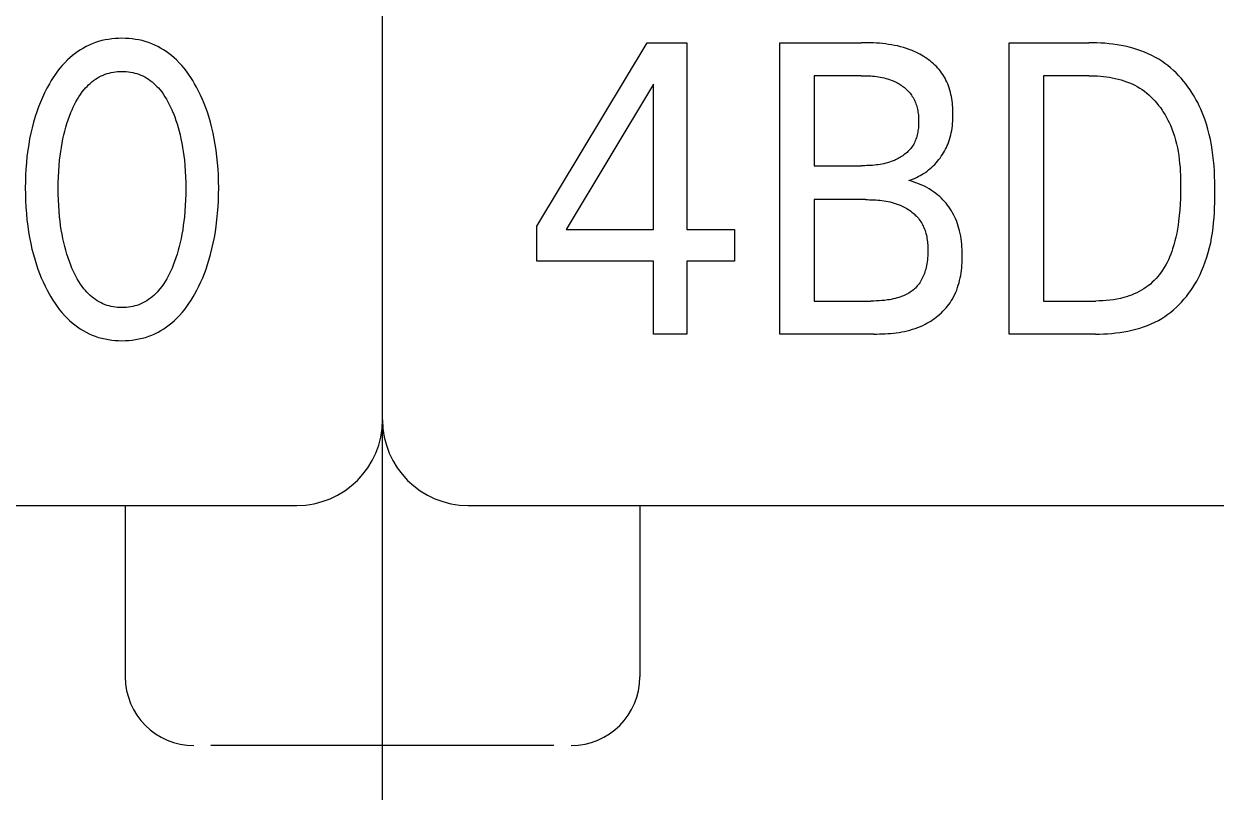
# Model space of a CAD drawing. Extents: x 10 to 656, y -396 to 292.
# Drawn here: x 273.244 to 274.652, y 101.433 to 102.34 of the extents above; entities that cross this region are included whole.
import ezdxf

# ---------------------------------------------------------------- set-up
doc = ezdxf.new("R2010")
doc.units = 0
doc.header["$LTSCALE"] = 5
doc.header["$MEASUREMENT"] = 0
doc.layers.get('0').update_dxf_attribs({"linetype": 'CONTINUOUS'})

msp = doc.modelspace()

# ---------------------------------------------------------------- linework, layer by layer
at = {"color": 7, "linetype": 'Continuous'}
for p, q in [((273.6678, 91.5889), (273.6678, 118.1086)), ((273.6678, 101.4882), (273.6678, 118.1086)), ((273.6678, 91.5889), (273.6678, 118.1086)), ((273.6678, 101.4882), (273.6678, 118.1086)), ((273.3147, 102.3119), (273.3113, 102.3098)), ((273.3181, 102.3137), (273.3147, 102.3119)), ((273.3216, 102.3154), (273.3181, 102.3137)), ((273.3252, 102.317), (273.3216, 102.3154)), ((273.3289, 102.3183), (273.3252, 102.317)), ((273.3327, 102.3195), (273.3289, 102.3183)), ((273.3365, 102.3206), (273.3327, 102.3195)), ((273.3404, 102.3214), (273.3365, 102.3206)), ((273.3443, 102.3221), (273.3404, 102.3214)), ((273.3483, 102.3227), (273.3443, 102.3221)), ((273.3523, 102.3231), (273.3483, 102.3227)), ((273.3562, 102.3233), (273.3523, 102.3231)), ((273.3602, 102.3234), (273.3562, 102.3233)), ((273.3642, 102.3233), (273.3602, 102.3234)), ((273.3682, 102.3231), (273.3642, 102.3233)), ((273.3722, 102.3227), (273.3682, 102.3231)), ((273.3762, 102.3221), (273.3722, 102.3227)), ((273.3801, 102.3214), (273.3762, 102.3221)), ((273.384, 102.3206), (273.3801, 102.3214)), ((273.3878, 102.3196), (273.384, 102.3206)), ((273.3916, 102.3183), (273.3878, 102.3196)), ((273.3954, 102.317), (273.3916, 102.3183)), ((273.399, 102.3154), (273.3954, 102.317)), ((273.4025, 102.3137), (273.399, 102.3154)), ((273.4059, 102.3119), (273.4025, 102.3137)), ((273.4093, 102.3099), (273.4059, 102.3119)), ((273.85, 102.1016), (273.9804, 102.3182)), ((273.9804, 102.3182), (274.0272, 102.3182)), ((274.0272, 102.3182), (274.0272, 102.0977)), ((274.1369, 101.9741), (274.1369, 102.3182)), ((274.1369, 102.3182), (274.2328, 102.3182)), ((274.2364, 102.3182), (274.2328, 102.3182)), ((274.24, 102.3182), (274.2364, 102.3182)), ((274.2436, 102.3181), (274.24, 102.3182)), ((274.2472, 102.3179), (274.2436, 102.3181)), ((274.2508, 102.3177), (274.2472, 102.3179)), ((274.2544, 102.3175), (274.2508, 102.3177)), ((274.258, 102.3171), (274.2544, 102.3175)), ((274.2616, 102.3167), (274.258, 102.3171)), ((274.2651, 102.3162), (274.2616, 102.3167)), ((274.2687, 102.3157), (274.2651, 102.3162)), ((274.2722, 102.315), (274.2687, 102.3157)), ((274.2758, 102.3143), (274.2722, 102.315)), ((274.2793, 102.3134), (274.2758, 102.3143)), ((274.2828, 102.3125), (274.2793, 102.3134)), ((274.2862, 102.3114), (274.2828, 102.3125)), ((274.2896, 102.3102), (274.2862, 102.3114)), ((274.293, 102.3089), (274.2896, 102.3102)), ((274.4077, 101.9741), (274.4077, 102.3182)), ((274.4077, 102.3182), (274.5015, 102.3182)), ((274.5062, 102.3182), (274.5015, 102.3182)), ((274.511, 102.318), (274.5062, 102.3182)), ((274.5158, 102.3178), (274.511, 102.318)), ((274.5206, 102.3175), (274.5158, 102.3178)), ((274.5254, 102.317), (274.5206, 102.3175)), ((274.5301, 102.3164), (274.5254, 102.317)), ((274.5349, 102.3157), (274.5301, 102.3164)), ((274.5397, 102.3149), (274.5349, 102.3157)), ((274.5444, 102.314), (274.5397, 102.3149)), ((274.5491, 102.3129), (274.5444, 102.314)), ((274.5537, 102.3117), (274.5491, 102.3129)), ((274.5583, 102.3103), (274.5537, 102.3117)), ((274.5628, 102.3087), (274.5583, 102.3103)), ((273.2959, 102.2978), (273.2928, 102.2946)), ((273.2988, 102.3004), (273.2959, 102.2978)), ((273.3018, 102.303), (273.2988, 102.3004)), ((273.3049, 102.3054), (273.3018, 102.303)), ((273.308, 102.3077), (273.3049, 102.3054)), ((273.3113, 102.3098), (273.308, 102.3077)), ((273.4125, 102.3077), (273.4093, 102.3099)), ((273.4157, 102.3054), (273.4125, 102.3077)), ((273.4188, 102.303), (273.4157, 102.3054)), ((273.4218, 102.3004), (273.4188, 102.303)), ((273.4247, 102.2978), (273.4218, 102.3004)), ((273.4278, 102.2946), (273.4247, 102.2978)), ((274.2953, 102.3079), (274.293, 102.3089)), ((274.2975, 102.3069), (274.2953, 102.3079)), ((274.2997, 102.3058), (274.2975, 102.3069)), ((274.3019, 102.3046), (274.2997, 102.3058)), ((274.3041, 102.3034), (274.3019, 102.3046)), ((274.3062, 102.3022), (274.3041, 102.3034)), ((274.3083, 102.3009), (274.3062, 102.3022)), ((274.3104, 102.2995), (274.3083, 102.3009)), ((274.3124, 102.2981), (274.3104, 102.2995)), ((274.3143, 102.2966), (274.3124, 102.2981)), ((274.3162, 102.295), (274.3143, 102.2966)), ((274.5673, 102.307), (274.5628, 102.3087)), ((274.5716, 102.3052), (274.5673, 102.307)), ((274.5759, 102.3032), (274.5716, 102.3052)), ((274.5801, 102.3009), (274.5759, 102.3032)), ((274.5842, 102.2986), (274.5801, 102.3009)), ((274.5878, 102.2962), (274.5842, 102.2986)), ((274.5914, 102.2938), (274.5878, 102.2962)), ((273.2842, 102.2845), (273.2816, 102.2809)), ((273.2869, 102.288), (273.2842, 102.2845)), ((273.2898, 102.2914), (273.2869, 102.288)), ((273.2928, 102.2946), (273.2898, 102.2914)), ((273.3427, 102.2817), (273.3451, 102.2824)), ((273.3451, 102.2824), (273.3476, 102.283)), ((273.3476, 102.283), (273.3501, 102.2835)), ((273.3501, 102.2835), (273.3526, 102.2839)), ((273.3526, 102.2839), (273.3551, 102.2841)), ((273.3551, 102.2841), (273.3577, 102.2843)), ((273.3577, 102.2843), (273.3602, 102.2843)), ((273.3602, 102.2843), (273.3628, 102.2843)), ((273.3628, 102.2843), (273.3653, 102.2841)), ((273.3653, 102.2841), (273.3679, 102.2839)), ((273.3679, 102.2839), (273.3704, 102.2835)), ((273.3704, 102.2835), (273.3729, 102.283)), ((273.3729, 102.283), (273.3754, 102.2824)), ((273.3754, 102.2824), (273.3778, 102.2817)), ((273.4308, 102.2914), (273.4278, 102.2946)), ((273.4336, 102.288), (273.4308, 102.2914)), ((273.4363, 102.2845), (273.4336, 102.288)), ((273.4389, 102.2809), (273.4363, 102.2845)), ((274.3181, 102.2934), (274.3162, 102.295)), ((274.3199, 102.2918), (274.3181, 102.2934)), ((274.3216, 102.2901), (274.3199, 102.2918)), ((274.3233, 102.2883), (274.3216, 102.2901)), ((274.3249, 102.2865), (274.3233, 102.2883)), ((274.3264, 102.2846), (274.3249, 102.2865)), ((274.3278, 102.2827), (274.3264, 102.2846)), ((274.3292, 102.2807), (274.3278, 102.2827)), ((274.5948, 102.2911), (274.5914, 102.2938)), ((274.5981, 102.2884), (274.5948, 102.2911)), ((274.6014, 102.2855), (274.5981, 102.2884)), ((274.6045, 102.2825), (274.6014, 102.2855)), ((274.6075, 102.2794), (274.6045, 102.2825)), ((273.2745, 102.2697), (273.2724, 102.2658)), ((273.2768, 102.2735), (273.2745, 102.2697)), ((273.2791, 102.2772), (273.2768, 102.2735)), ((273.2816, 102.2809), (273.2791, 102.2772)), ((273.3191, 102.2666), (273.3209, 102.2685)), ((273.3209, 102.2685), (273.3228, 102.2702)), ((273.3228, 102.2702), (273.3248, 102.2719)), ((273.3248, 102.2719), (273.3268, 102.2735)), ((273.3268, 102.2735), (273.3289, 102.275)), ((273.3289, 102.275), (273.3311, 102.2765)), ((273.3311, 102.2765), (273.3334, 102.2778)), ((273.3334, 102.2778), (273.3357, 102.2789)), ((273.3357, 102.2789), (273.338, 102.28)), ((273.338, 102.28), (273.3403, 102.2809)), ((273.3403, 102.2809), (273.3427, 102.2817)), ((273.3778, 102.2817), (273.3802, 102.2809)), ((273.3802, 102.2809), (273.3825, 102.28)), ((273.3825, 102.28), (273.3848, 102.2789)), ((273.3848, 102.2789), (273.3871, 102.2778)), ((273.3871, 102.2778), (273.3894, 102.2765)), ((273.3894, 102.2765), (273.3915, 102.275)), ((273.3915, 102.275), (273.3936, 102.2735)), ((273.3936, 102.2735), (273.3957, 102.2719)), ((273.3957, 102.2719), (273.3977, 102.2702)), ((273.3977, 102.2702), (273.3996, 102.2685)), ((273.3996, 102.2685), (273.4014, 102.2666)), ((273.4414, 102.2772), (273.4389, 102.2809)), ((273.4437, 102.2735), (273.4414, 102.2772)), ((273.446, 102.2697), (273.4437, 102.2735)), ((273.4481, 102.2658), (273.446, 102.2697)), ((273.9876, 102.2692), (273.8846, 102.0977)), ((273.9876, 102.0977), (273.9876, 102.2692)), ((274.1774, 102.2792), (274.1774, 102.1729)), ((274.2328, 102.2792), (274.1774, 102.2792)), ((274.2328, 102.2792), (274.235, 102.2792)), ((274.235, 102.2792), (274.2373, 102.2792)), ((274.2373, 102.2792), (274.2396, 102.2791)), ((274.2396, 102.2791), (274.2418, 102.279)), ((274.2418, 102.279), (274.2441, 102.2789)), ((274.2441, 102.2789), (274.2463, 102.2787)), ((274.2463, 102.2787), (274.2486, 102.2785)), ((274.2486, 102.2785), (274.2509, 102.2782)), ((274.2509, 102.2782), (274.2531, 102.2779)), ((274.2531, 102.2779), (274.2553, 102.2775)), ((274.2553, 102.2775), (274.2576, 102.2771)), ((274.2576, 102.2771), (274.2598, 102.2766)), ((274.2598, 102.2766), (274.262, 102.2761)), ((274.262, 102.2761), (274.2641, 102.2754)), ((274.2641, 102.2754), (274.2663, 102.2747)), ((274.2663, 102.2747), (274.2684, 102.274)), ((274.2684, 102.274), (274.2705, 102.2731)), ((274.2705, 102.2731), (274.272, 102.2725)), ((274.272, 102.2725), (274.2734, 102.2718)), ((274.2734, 102.2718), (274.2748, 102.2711)), ((274.2748, 102.2711), (274.2761, 102.2703)), ((274.2761, 102.2703), (274.2775, 102.2695)), ((274.2775, 102.2695), (274.2788, 102.2687)), ((274.2788, 102.2687), (274.2801, 102.2679)), ((274.2801, 102.2679), (274.2814, 102.267)), ((274.3305, 102.2786), (274.3292, 102.2807)), ((274.3318, 102.2764), (274.3305, 102.2786)), ((274.3329, 102.2741), (274.3318, 102.2764)), ((274.334, 102.2718), (274.3329, 102.2741)), ((274.335, 102.2695), (274.334, 102.2718)), ((274.3359, 102.2671), (274.335, 102.2695)), ((274.4482, 102.2792), (274.4482, 102.0131)), ((274.5015, 102.2792), (274.4482, 102.2792)), ((274.5015, 102.2792), (274.5049, 102.2792)), ((274.5049, 102.2792), (274.5084, 102.2791)), ((274.5084, 102.2791), (274.5119, 102.2789)), ((274.5119, 102.2789), (274.5154, 102.2786)), ((274.5154, 102.2786), (274.5189, 102.2783)), ((274.5189, 102.2783), (274.5224, 102.2779)), ((274.5224, 102.2779), (274.5259, 102.2773)), ((274.5259, 102.2773), (274.5293, 102.2767)), ((274.5293, 102.2767), (274.5328, 102.276)), ((274.5328, 102.276), (274.5362, 102.2752)), ((274.5362, 102.2752), (274.5396, 102.2743)), ((274.5396, 102.2743), (274.5429, 102.2733)), ((274.5429, 102.2733), (274.5462, 102.2721)), ((274.5462, 102.2721), (274.5494, 102.2709)), ((274.5494, 102.2709), (274.5526, 102.2695)), ((274.5526, 102.2695), (274.5557, 102.268)), ((274.5557, 102.268), (274.5588, 102.2664)), ((274.6105, 102.2762), (274.6075, 102.2794)), ((274.6133, 102.2729), (274.6105, 102.2762)), ((274.616, 102.2695), (274.6133, 102.2729)), ((274.6186, 102.266), (274.616, 102.2695)), ((273.2688, 102.2589), (273.2663, 102.2535)), ((273.2716, 102.2643), (273.2688, 102.2589)), ((273.2724, 102.2658), (273.2716, 102.2643)), ((273.3077, 102.2514), (273.3095, 102.2543)), ((273.3095, 102.2543), (273.3114, 102.2572)), ((273.3114, 102.2572), (273.3134, 102.26)), ((273.3134, 102.26), (273.3156, 102.2628)), ((273.3156, 102.2628), (273.3173, 102.2647)), ((273.3173, 102.2647), (273.3191, 102.2666)), ((273.4014, 102.2666), (273.4032, 102.2647)), ((273.4032, 102.2647), (273.4049, 102.2628)), ((273.4049, 102.2628), (273.4071, 102.26)), ((273.4071, 102.26), (273.4091, 102.2572)), ((273.4091, 102.2572), (273.411, 102.2543)), ((273.411, 102.2543), (273.4128, 102.2514)), ((273.4506, 102.261), (273.4481, 102.2658)), ((273.453, 102.2561), (273.4506, 102.261)), ((273.4552, 102.2512), (273.453, 102.2561)), ((274.2814, 102.267), (274.2827, 102.266)), ((274.2827, 102.266), (274.2839, 102.2651)), ((274.2839, 102.2651), (274.2851, 102.264)), ((274.2851, 102.264), (274.2863, 102.263)), ((274.2863, 102.263), (274.2874, 102.2619)), ((274.2874, 102.2619), (274.2885, 102.2608)), ((274.2885, 102.2608), (274.2895, 102.2597)), ((274.2895, 102.2597), (274.2905, 102.2585)), ((274.2905, 102.2585), (274.2914, 102.2573)), ((274.2914, 102.2573), (274.2923, 102.2561)), ((274.2923, 102.2561), (274.2932, 102.2548)), ((274.2932, 102.2548), (274.2941, 102.2534)), ((274.3367, 102.2647), (274.3359, 102.2671)), ((274.3375, 102.2622), (274.3367, 102.2647)), ((274.3382, 102.2597), (274.3375, 102.2622)), ((274.3388, 102.2572), (274.3382, 102.2597)), ((274.3393, 102.2546), (274.3388, 102.2572)), ((274.3397, 102.2521), (274.3393, 102.2546)), ((274.5588, 102.2664), (274.5617, 102.2646)), ((274.5617, 102.2646), (274.5645, 102.2628)), ((274.5645, 102.2628), (274.5673, 102.2608)), ((274.5673, 102.2608), (274.5699, 102.2587)), ((274.5699, 102.2587), (274.5725, 102.2566)), ((274.5725, 102.2566), (274.5749, 102.2543)), ((274.5749, 102.2543), (274.5773, 102.2519)), ((274.6212, 102.2624), (274.6186, 102.266)), ((274.6236, 102.2587), (274.6212, 102.2624)), ((274.6258, 102.255), (274.6236, 102.2587)), ((274.628, 102.2512), (274.6258, 102.255)), ((273.2617, 102.2423), (273.2597, 102.2366)), ((273.2639, 102.2479), (273.2617, 102.2423)), ((273.2663, 102.2535), (273.2639, 102.2479)), ((273.3014, 102.239), (273.3028, 102.2422)), ((273.3028, 102.2422), (273.3043, 102.2453)), ((273.3043, 102.2453), (273.3059, 102.2484)), ((273.3059, 102.2484), (273.3077, 102.2514)), ((273.4128, 102.2514), (273.4145, 102.2484)), ((273.4145, 102.2484), (273.4161, 102.2453)), ((273.4161, 102.2453), (273.4177, 102.2422)), ((273.4177, 102.2422), (273.4191, 102.239)), ((273.4573, 102.2462), (273.4552, 102.2512)), ((273.4592, 102.2411), (273.4573, 102.2462)), ((273.461, 102.236), (273.4592, 102.2411)), ((274.2941, 102.2534), (274.2949, 102.252)), ((274.2949, 102.252), (274.2956, 102.2505)), ((274.2956, 102.2505), (274.2963, 102.249)), ((274.2963, 102.249), (274.2969, 102.2475)), ((274.2969, 102.2475), (274.2975, 102.246)), ((274.2975, 102.246), (274.298, 102.2444)), ((274.298, 102.2444), (274.2985, 102.2428)), ((274.2985, 102.2428), (274.2989, 102.2412)), ((274.2989, 102.2412), (274.2993, 102.2396)), ((274.3401, 102.2495), (274.3397, 102.2521)), ((274.3405, 102.2469), (274.3401, 102.2495)), ((274.3407, 102.2443), (274.3405, 102.2469)), ((274.3409, 102.2417), (274.3407, 102.2443)), ((274.3411, 102.2391), (274.3409, 102.2417)), ((274.5773, 102.2519), (274.5796, 102.2494)), ((274.5796, 102.2494), (274.5819, 102.2468)), ((274.5819, 102.2468), (274.584, 102.2442)), ((274.584, 102.2442), (274.5861, 102.2415)), ((274.5861, 102.2415), (274.588, 102.2387)), ((274.6301, 102.2474), (274.628, 102.2512)), ((274.632, 102.2435), (274.6301, 102.2474)), ((274.6339, 102.2395), (274.632, 102.2435)), ((273.2578, 102.2309), (273.2559, 102.2244)), ((273.2597, 102.2366), (273.2578, 102.2309)), ((273.2953, 102.2228), (273.2968, 102.2272)), ((273.2968, 102.2272), (273.2984, 102.2315)), ((273.2984, 102.2315), (273.3, 102.2358)), ((273.3, 102.2358), (273.3014, 102.239)), ((273.4191, 102.239), (273.4204, 102.2358)), ((273.4204, 102.2358), (273.4209, 102.2346)), ((273.4209, 102.2346), (273.4225, 102.2305)), ((273.4225, 102.2305), (273.424, 102.2264)), ((273.424, 102.2264), (273.4253, 102.2222)), ((273.4627, 102.2309), (273.461, 102.236)), ((273.4646, 102.2244), (273.4627, 102.2309)), ((274.2993, 102.2396), (274.2996, 102.2379)), ((274.2996, 102.2379), (274.2999, 102.2362)), ((274.2999, 102.2362), (274.3002, 102.2346)), ((274.3002, 102.2346), (274.3004, 102.2329)), ((274.3004, 102.2329), (274.3005, 102.2312)), ((274.3005, 102.2312), (274.3006, 102.2295)), ((274.3006, 102.2295), (274.3007, 102.2278)), ((274.3007, 102.2278), (274.3007, 102.226)), ((274.3007, 102.226), (274.3007, 102.2243)), ((274.341, 102.2255), (274.3411, 102.2283)), ((274.3412, 102.2365), (274.3411, 102.2391)), ((274.3411, 102.2283), (274.3412, 102.2311)), ((274.3412, 102.2338), (274.3412, 102.2365)), ((274.3412, 102.2311), (274.3412, 102.2338)), ((274.588, 102.2387), (274.5899, 102.2358)), ((274.5899, 102.2358), (274.5917, 102.2329)), ((274.5917, 102.2329), (274.5934, 102.2299)), ((274.5934, 102.2299), (274.595, 102.2269)), ((274.595, 102.2269), (274.5965, 102.2239)), ((274.6363, 102.2337), (274.6339, 102.2395)), ((274.6385, 102.2279), (274.6363, 102.2337)), ((274.6405, 102.222), (274.6385, 102.2279)), ((273.2541, 102.2178), (273.2526, 102.2112)), ((273.2559, 102.2244), (273.2541, 102.2178)), ((273.2917, 102.2095), (273.2928, 102.2139)), ((273.2928, 102.2139), (273.294, 102.2184)), ((273.294, 102.2184), (273.2953, 102.2228)), ((273.4253, 102.2222), (273.4266, 102.218)), ((273.4266, 102.218), (273.4278, 102.2137)), ((273.4278, 102.2137), (273.4288, 102.2095)), ((273.4663, 102.2178), (273.4646, 102.2244)), ((273.4679, 102.2112), (273.4663, 102.2178)), ((274.2997, 102.2125), (274.2993, 102.2109)), ((274.2999, 102.2142), (274.2997, 102.2125)), ((274.3002, 102.2158), (274.2999, 102.2142)), ((274.3004, 102.2175), (274.3002, 102.2158)), ((274.3005, 102.2192), (274.3004, 102.2175)), ((274.3006, 102.2209), (274.3005, 102.2192)), ((274.3007, 102.2226), (274.3006, 102.2209)), ((274.3007, 102.2243), (274.3007, 102.2226)), ((274.3387, 102.2093), (274.3392, 102.2119)), ((274.3392, 102.2119), (274.3398, 102.2146)), ((274.3398, 102.2146), (274.3402, 102.2173)), ((274.3402, 102.2173), (274.3405, 102.22)), ((274.3405, 102.22), (274.3408, 102.2228)), ((274.3408, 102.2228), (274.341, 102.2255)), ((274.5965, 102.2239), (274.5979, 102.2208)), ((274.5979, 102.2208), (274.5997, 102.2165)), ((274.5997, 102.2165), (274.6013, 102.2121)), ((274.6013, 102.2121), (274.6027, 102.2077)), ((274.6422, 102.216), (274.6405, 102.222)), ((274.6438, 102.2099), (274.6422, 102.216)), ((273.2501, 102.1979), (273.249, 102.1912)), ((273.2512, 102.2046), (273.2501, 102.1979)), ((273.2526, 102.2112), (273.2512, 102.2046)), ((273.2887, 102.1946), (273.2895, 102.1996)), ((273.2895, 102.1996), (273.2905, 102.2046)), ((273.2905, 102.2046), (273.2917, 102.2095)), ((273.4288, 102.2095), (273.4299, 102.2046)), ((273.4299, 102.2046), (273.4309, 102.1996)), ((273.4309, 102.1996), (273.4318, 102.1946)), ((273.4692, 102.2046), (273.4679, 102.2112)), ((273.4704, 102.1979), (273.4692, 102.2046)), ((273.4714, 102.1912), (273.4704, 102.1979)), ((274.2949, 102.1985), (274.2941, 102.1971)), ((274.2956, 102.2), (274.2949, 102.1985)), ((274.2963, 102.2014), (274.2956, 102.2)), ((274.297, 102.2029), (274.2963, 102.2014)), ((274.2975, 102.2045), (274.297, 102.2029)), ((274.2981, 102.206), (274.2975, 102.2045)), ((274.2986, 102.2076), (274.2981, 102.206)), ((274.299, 102.2092), (274.2986, 102.2076)), ((274.2993, 102.2109), (274.299, 102.2092)), ((274.3345, 102.1967), (274.3354, 102.1989)), ((274.3354, 102.1989), (274.3364, 102.2015)), ((274.3364, 102.2015), (274.3372, 102.204)), ((274.3372, 102.204), (274.338, 102.2066)), ((274.338, 102.2066), (274.3387, 102.2093)), ((274.6027, 102.2077), (274.604, 102.2032)), ((274.604, 102.2032), (274.6051, 102.1987)), ((274.6051, 102.1987), (274.6061, 102.1941)), ((274.6451, 102.2039), (274.6438, 102.2099)), ((274.6463, 102.1977), (274.6451, 102.2039)), ((274.6473, 102.1915), (274.6463, 102.1977)), ((273.2481, 102.1838), (273.2474, 102.1764)), ((273.249, 102.1912), (273.2481, 102.1838)), ((273.2866, 102.1796), (273.2872, 102.1847)), ((273.2872, 102.1847), (273.2879, 102.1897)), ((273.2879, 102.1897), (273.2887, 102.1946)), ((273.4318, 102.1946), (273.4326, 102.1897)), ((273.4326, 102.1897), (273.4333, 102.1847)), ((273.4333, 102.1847), (273.4339, 102.1796)), ((273.4724, 102.1838), (273.4714, 102.1912)), ((273.4731, 102.1764), (273.4724, 102.1838)), ((274.2806, 102.1838), (274.2792, 102.1829)), ((274.2819, 102.1847), (274.2806, 102.1838)), ((274.2833, 102.1856), (274.2819, 102.1847)), ((274.2845, 102.1866), (274.2833, 102.1856)), ((274.2858, 102.1876), (274.2845, 102.1866)), ((274.287, 102.1886), (274.2858, 102.1876)), ((274.2881, 102.1897), (274.287, 102.1886)), ((274.2892, 102.1909), (274.2881, 102.1897)), ((274.2903, 102.192), (274.2892, 102.1909)), ((274.2913, 102.1932), (274.2903, 102.192)), ((274.2923, 102.1945), (274.2913, 102.1932)), ((274.2932, 102.1957), (274.2923, 102.1945)), ((274.2941, 102.1971), (274.2932, 102.1957)), ((274.326, 102.182), (274.3274, 102.184)), ((274.3274, 102.184), (274.3288, 102.186)), ((274.3288, 102.186), (274.3301, 102.1881)), ((274.3301, 102.1881), (274.3313, 102.1902)), ((274.3313, 102.1902), (274.3324, 102.1923)), ((274.3324, 102.1923), (274.3335, 102.1945)), ((274.3335, 102.1945), (274.3345, 102.1967)), ((274.6061, 102.1941), (274.6069, 102.1896)), ((274.6069, 102.1896), (274.6077, 102.185)), ((274.6077, 102.185), (274.6083, 102.1804)), ((274.6481, 102.1853), (274.6473, 102.1915)), ((274.6488, 102.1791), (274.6481, 102.1853)), ((273.2474, 102.1764), (273.2468, 102.169)), ((273.2855, 102.1663), (273.286, 102.173)), ((273.286, 102.173), (273.2866, 102.1796)), ((273.4339, 102.1796), (273.4345, 102.173)), ((273.4345, 102.173), (273.435, 102.1663)), ((273.4737, 102.169), (273.4731, 102.1764)), ((274.1774, 102.1729), (274.2328, 102.1729)), ((274.235, 102.1729), (274.2328, 102.1729)), ((274.2373, 102.1729), (274.235, 102.1729)), ((274.2395, 102.173), (274.2373, 102.1729)), ((274.2418, 102.1731), (274.2395, 102.173)), ((274.244, 102.1732), (274.2418, 102.1731)), ((274.2463, 102.1733), (274.244, 102.1732)), ((274.2485, 102.1735), (274.2463, 102.1733)), ((274.2508, 102.1738), (274.2485, 102.1735)), ((274.253, 102.1741), (274.2508, 102.1738)), ((274.2553, 102.1744), (274.253, 102.1741)), ((274.2575, 102.1748), (274.2553, 102.1744)), ((274.2597, 102.1753), (274.2575, 102.1748)), ((274.2619, 102.1758), (274.2597, 102.1753)), ((274.2641, 102.1764), (274.2619, 102.1758)), ((274.2662, 102.177), (274.2641, 102.1764)), ((274.2684, 102.1778), (274.2662, 102.177)), ((274.2705, 102.1786), (274.2684, 102.1778)), ((274.272, 102.1792), (274.2705, 102.1786)), ((274.2735, 102.1799), (274.272, 102.1792)), ((274.275, 102.1806), (274.2735, 102.1799)), ((274.2764, 102.1813), (274.275, 102.1806)), ((274.2778, 102.1821), (274.2764, 102.1813)), ((274.2792, 102.1829), (274.2778, 102.1821)), ((274.3125, 102.168), (274.3144, 102.1695)), ((274.3144, 102.1695), (274.3162, 102.1711)), ((274.3162, 102.1711), (274.318, 102.1728)), ((274.318, 102.1728), (274.3197, 102.1745)), ((274.3197, 102.1745), (274.3214, 102.1763)), ((274.3214, 102.1763), (274.323, 102.1782)), ((274.323, 102.1782), (274.3245, 102.1801)), ((274.3245, 102.1801), (274.326, 102.182)), ((274.6083, 102.1804), (274.6088, 102.1757)), ((274.6088, 102.1757), (274.6092, 102.1711)), ((274.6092, 102.1711), (274.6095, 102.1664)), ((274.6494, 102.1728), (274.6488, 102.1791)), ((274.6498, 102.1665), (274.6494, 102.1728)), ((273.2464, 102.1616), (273.2462, 102.1542)), ((273.2468, 102.169), (273.2464, 102.1616)), ((273.285, 102.153), (273.2852, 102.1596)), ((273.2852, 102.1596), (273.2855, 102.1663)), ((273.435, 102.1663), (273.4353, 102.1596)), ((273.4353, 102.1596), (273.4355, 102.153)), ((273.474, 102.1616), (273.4737, 102.169)), ((273.4743, 102.1542), (273.474, 102.1616)), ((274.289, 102.1555), (274.2913, 102.1563)), ((274.2922, 102.1546), (274.289, 102.1555)), ((274.2913, 102.1563), (274.2936, 102.1571)), ((274.2936, 102.1571), (274.2959, 102.158)), ((274.2959, 102.158), (274.2981, 102.159)), ((274.2981, 102.159), (274.3003, 102.16)), ((274.3003, 102.16), (274.3024, 102.1612)), ((274.3024, 102.1612), (274.3046, 102.1624)), ((274.3046, 102.1624), (274.3066, 102.1637)), ((274.3066, 102.1637), (274.3086, 102.165)), ((274.3086, 102.165), (274.3106, 102.1665)), ((274.3106, 102.1665), (274.3125, 102.168)), ((274.6095, 102.1664), (274.6097, 102.1617)), ((274.6097, 102.1617), (274.6098, 102.1571)), ((274.6098, 102.1571), (274.6099, 102.1524)), ((274.6501, 102.1602), (274.6498, 102.1665)), ((274.6503, 102.1538), (274.6501, 102.1602)), ((273.2462, 102.1542), (273.2461, 102.1468)), ((273.2461, 102.1468), (273.2462, 102.1392)), ((273.2849, 102.1463), (273.285, 102.153)), ((273.285, 102.1395), (273.2849, 102.1463)), ((273.4355, 102.153), (273.4355, 102.1463)), ((273.4355, 102.1463), (273.4355, 102.1395)), ((273.4744, 102.1468), (273.4743, 102.1542)), ((273.4743, 102.1392), (273.4744, 102.1468)), ((274.2954, 102.1536), (274.2922, 102.1546)), ((274.2986, 102.1525), (274.2954, 102.1536)), ((274.3017, 102.1512), (274.2986, 102.1525)), ((274.3046, 102.1499), (274.3017, 102.1512)), ((274.3075, 102.1486), (274.3046, 102.1499)), ((274.3104, 102.1471), (274.3075, 102.1486)), ((274.3131, 102.1455), (274.3104, 102.1471)), ((274.3158, 102.1438), (274.3131, 102.1455)), ((274.3184, 102.1421), (274.3158, 102.1438)), ((274.3209, 102.1402), (274.3184, 102.1421)), ((274.6099, 102.1524), (274.6099, 102.1477)), ((274.6099, 102.1477), (274.6099, 102.141)), ((274.6504, 102.1475), (274.6503, 102.1538)), ((274.6504, 102.1412), (274.6504, 102.1475)), ((274.6504, 102.1352), (274.6504, 102.1412)), ((273.2462, 102.1392), (273.2464, 102.1317)), ((273.2464, 102.1317), (273.2468, 102.1241)), ((273.2852, 102.1327), (273.285, 102.1395)), ((273.2855, 102.1259), (273.2852, 102.1327)), ((273.4353, 102.1327), (273.435, 102.1259)), ((273.4355, 102.1395), (273.4353, 102.1327)), ((273.4737, 102.1242), (273.4741, 102.1317)), ((273.4741, 102.1317), (273.4743, 102.1392)), ((274.1774, 102.1329), (274.1774, 102.0131)), ((274.2378, 102.1329), (274.1774, 102.1329)), ((274.2378, 102.1329), (274.2403, 102.1329)), ((274.2403, 102.1329), (274.2427, 102.1328)), ((274.2427, 102.1328), (274.2452, 102.1327)), ((274.2452, 102.1327), (274.2476, 102.1326)), ((274.2476, 102.1326), (274.2501, 102.1325)), ((274.2501, 102.1325), (274.2525, 102.1323)), ((274.2525, 102.1323), (274.255, 102.1321)), ((274.255, 102.1321), (274.2574, 102.1318)), ((274.2574, 102.1318), (274.2599, 102.1315)), ((274.2599, 102.1315), (274.2623, 102.1311)), ((274.2623, 102.1311), (274.2647, 102.1306)), ((274.2647, 102.1306), (274.2671, 102.1301)), ((274.2671, 102.1301), (274.2695, 102.1295)), ((274.2695, 102.1295), (274.2719, 102.1288)), ((274.2719, 102.1288), (274.2742, 102.128)), ((274.2742, 102.128), (274.2765, 102.1272)), ((274.2765, 102.1272), (274.2788, 102.1263)), ((274.3234, 102.1382), (274.3209, 102.1402)), ((274.3255, 102.1365), (274.3234, 102.1382)), ((274.3275, 102.1346), (274.3255, 102.1365)), ((274.3294, 102.1327), (274.3275, 102.1346)), ((274.3312, 102.1307), (274.3294, 102.1327)), ((274.333, 102.1286), (274.3312, 102.1307)), ((274.3347, 102.1265), (274.333, 102.1286)), ((274.6094, 102.1276), (274.6089, 102.1209)), ((274.6097, 102.1343), (274.6094, 102.1276)), ((274.6099, 102.141), (274.6097, 102.1343)), ((274.6501, 102.1232), (274.6503, 102.1292)), ((274.6503, 102.1292), (274.6504, 102.1352)), ((273.2468, 102.1241), (273.2474, 102.1166)), ((273.2474, 102.1166), (273.2481, 102.1091)), ((273.286, 102.1192), (273.2855, 102.1259)), ((273.2866, 102.1124), (273.286, 102.1192)), ((273.4345, 102.1192), (273.4339, 102.1124)), ((273.435, 102.1259), (273.4345, 102.1192)), ((273.4724, 102.1092), (273.4731, 102.1167)), ((273.4731, 102.1167), (273.4737, 102.1242)), ((274.2788, 102.1263), (274.2805, 102.1256)), ((274.2805, 102.1256), (274.2821, 102.1248)), ((274.2821, 102.1248), (274.2837, 102.124)), ((274.2837, 102.124), (274.2853, 102.1231)), ((274.2853, 102.1231), (274.2868, 102.1222)), ((274.2868, 102.1222), (274.2883, 102.1213)), ((274.2883, 102.1213), (274.2898, 102.1203)), ((274.2898, 102.1203), (274.2913, 102.1192)), ((274.2913, 102.1192), (274.2927, 102.1181)), ((274.2927, 102.1181), (274.2941, 102.117)), ((274.2941, 102.117), (274.2955, 102.1159)), ((274.2955, 102.1159), (274.2967, 102.1146)), ((274.2967, 102.1146), (274.298, 102.1134)), ((274.298, 102.1134), (274.2992, 102.1121)), ((274.3364, 102.1243), (274.3347, 102.1265)), ((274.3379, 102.122), (274.3364, 102.1243)), ((274.3394, 102.1197), (274.3379, 102.122)), ((274.3408, 102.1173), (274.3394, 102.1197)), ((274.3421, 102.1147), (274.3408, 102.1173)), ((274.3434, 102.1122), (274.3421, 102.1147)), ((274.6083, 102.1142), (274.6076, 102.1076)), ((274.6089, 102.1209), (274.6083, 102.1142)), ((274.6494, 102.1113), (274.6498, 102.1172)), ((274.6498, 102.1172), (274.6501, 102.1232)), ((273.2481, 102.1091), (273.249, 102.1016)), ((273.249, 102.1016), (273.25, 102.0948)), ((273.2872, 102.1073), (273.2866, 102.1124)), ((273.2878, 102.1023), (273.2872, 102.1073)), ((273.2886, 102.0972), (273.2878, 102.1023)), ((273.4326, 102.1023), (273.4319, 102.0972)), ((273.4333, 102.1073), (273.4326, 102.1023)), ((273.4339, 102.1124), (273.4333, 102.1073)), ((273.4705, 102.0949), (273.4715, 102.1017)), ((273.4715, 102.1017), (273.4724, 102.1092)), ((273.85, 102.0602), (273.85, 102.1016)), ((274.2992, 102.1121), (274.3004, 102.1108)), ((274.3004, 102.1108), (274.3014, 102.1094)), ((274.3014, 102.1094), (274.3025, 102.108)), ((274.3025, 102.108), (274.3034, 102.1065)), ((274.3034, 102.1065), (274.3044, 102.1049)), ((274.3044, 102.1049), (274.3053, 102.1033)), ((274.3053, 102.1033), (274.3061, 102.1016)), ((274.3061, 102.1016), (274.3069, 102.0999)), ((274.3069, 102.0999), (274.3076, 102.0981)), ((274.3445, 102.1096), (274.3434, 102.1122)), ((274.3456, 102.1069), (274.3445, 102.1096)), ((274.3465, 102.1042), (274.3456, 102.1069)), ((274.3474, 102.1015), (274.3465, 102.1042)), ((274.3482, 102.0988), (274.3474, 102.1015)), ((274.6069, 102.1028), (274.6062, 102.0981)), ((274.6076, 102.1076), (274.6069, 102.1028)), ((274.6474, 102.0936), (274.6482, 102.0995)), ((274.6482, 102.0995), (274.6488, 102.1054)), ((274.6488, 102.1054), (274.6494, 102.1113)), ((273.25, 102.0948), (273.2512, 102.088)), ((273.2512, 102.088), (273.2525, 102.0812)), ((273.2895, 102.0921), (273.2886, 102.0972)), ((273.2905, 102.0871), (273.2895, 102.0921)), ((273.2916, 102.0821), (273.2905, 102.0871)), ((273.43, 102.0871), (273.4289, 102.0821)), ((273.431, 102.0921), (273.43, 102.0871)), ((273.4319, 102.0972), (273.431, 102.0921)), ((273.468, 102.0813), (273.4693, 102.0881)), ((273.4693, 102.0881), (273.4705, 102.0949)), ((273.8846, 102.0977), (273.9876, 102.0977)), ((274.0272, 102.0977), (274.0832, 102.0977)), ((274.0832, 102.0977), (274.0832, 102.0602)), ((274.3076, 102.0981), (274.3082, 102.0963)), ((274.3082, 102.0963), (274.3088, 102.0945)), ((274.3088, 102.0945), (274.3093, 102.0927)), ((274.3093, 102.0927), (274.3098, 102.0908)), ((274.3098, 102.0908), (274.3102, 102.0889)), ((274.3102, 102.0889), (274.3105, 102.087)), ((274.3105, 102.087), (274.3108, 102.0851)), ((274.3108, 102.0851), (274.3111, 102.0832)), ((274.3489, 102.0961), (274.3482, 102.0988)), ((274.3497, 102.0929), (274.3489, 102.0961)), ((274.3503, 102.0898), (274.3497, 102.0929)), ((274.3508, 102.0866), (274.3503, 102.0898)), ((274.3512, 102.0834), (274.3508, 102.0866)), ((274.6043, 102.0887), (274.6032, 102.0841)), ((274.6053, 102.0934), (274.6043, 102.0887)), ((274.6062, 102.0981), (274.6053, 102.0934)), ((274.6454, 102.082), (274.6465, 102.0878)), ((274.6465, 102.0878), (274.6474, 102.0936)), ((273.2525, 102.0812), (273.254, 102.0745)), ((273.254, 102.0745), (273.2557, 102.0679)), ((273.2927, 102.0776), (273.2916, 102.0821)), ((273.2939, 102.073), (273.2927, 102.0776)), ((273.2952, 102.0686), (273.2939, 102.073)), ((273.4266, 102.073), (273.4253, 102.0686)), ((273.4278, 102.0776), (273.4266, 102.073)), ((273.4289, 102.0821), (273.4278, 102.0776)), ((273.4648, 102.068), (273.4665, 102.0746)), ((273.4665, 102.0746), (273.468, 102.0813)), ((274.3111, 102.0832), (274.3113, 102.0813)), ((274.3113, 102.0813), (274.3114, 102.0794)), ((274.3114, 102.0794), (274.3115, 102.0774)), ((274.3115, 102.0774), (274.3116, 102.0755)), ((274.3116, 102.0755), (274.3116, 102.0736)), ((274.3116, 102.0736), (274.3116, 102.0712)), ((274.3116, 102.0712), (274.3116, 102.0689)), ((274.3515, 102.0802), (274.3512, 102.0834)), ((274.3518, 102.077), (274.3515, 102.0802)), ((274.352, 102.0738), (274.3518, 102.077)), ((274.3521, 102.0705), (274.352, 102.0738)), ((274.5994, 102.0716), (274.5982, 102.0683)), ((274.6005, 102.0749), (274.5994, 102.0716)), ((274.6019, 102.0795), (274.6005, 102.0749)), ((274.6032, 102.0841), (274.6019, 102.0795)), ((274.6426, 102.0706), (274.6441, 102.0762)), ((274.6441, 102.0762), (274.6454, 102.082)), ((273.2557, 102.0679), (273.2576, 102.0612)), ((273.2576, 102.0612), (273.2592, 102.056)), ((273.2966, 102.0641), (273.2952, 102.0686)), ((273.2982, 102.0597), (273.2966, 102.0641)), ((273.2998, 102.0553), (273.2982, 102.0597)), ((273.4223, 102.0597), (273.4207, 102.0553)), ((273.4239, 102.0641), (273.4223, 102.0597)), ((273.4253, 102.0686), (273.4239, 102.0641)), ((273.4612, 102.0561), (273.4629, 102.0613)), ((273.4629, 102.0613), (273.4648, 102.068)), ((273.9876, 102.0602), (273.85, 102.0602)), ((273.9876, 101.9741), (273.9876, 102.0602)), ((274.0272, 102.0602), (274.0272, 101.9741)), ((274.0832, 102.0602), (274.0272, 102.0602)), ((274.3104, 102.0572), (274.31, 102.0549)), ((274.3108, 102.0595), (274.3104, 102.0572)), ((274.3111, 102.0618), (274.3108, 102.0595)), ((274.3113, 102.0642), (274.3111, 102.0618)), ((274.3115, 102.0665), (274.3113, 102.0642)), ((274.3116, 102.0689), (274.3115, 102.0665)), ((274.3517, 102.0552), (274.3519, 102.0583)), ((274.3519, 102.0583), (274.352, 102.0613)), ((274.352, 102.0613), (274.3521, 102.0643)), ((274.3521, 102.0673), (274.3521, 102.0705)), ((274.3521, 102.0643), (274.3521, 102.0673)), ((274.594, 102.0587), (274.5923, 102.0557)), ((274.5955, 102.0619), (274.594, 102.0587)), ((274.5969, 102.0651), (274.5955, 102.0619)), ((274.5982, 102.0683), (274.5969, 102.0651)), ((274.6371, 102.0538), (274.6391, 102.0593)), ((274.6391, 102.0593), (274.641, 102.0649)), ((274.641, 102.0649), (274.6426, 102.0706)), ((273.2592, 102.056), (273.261, 102.0509)), ((273.261, 102.0509), (273.2629, 102.0457)), ((273.2629, 102.0457), (273.265, 102.0407)), ((273.3012, 102.052), (273.2998, 102.0553)), ((273.3026, 102.0488), (273.3012, 102.052)), ((273.3041, 102.0455), (273.3026, 102.0488)), ((273.3057, 102.0424), (273.3041, 102.0455)), ((273.4164, 102.0455), (273.4148, 102.0424)), ((273.4179, 102.0488), (273.4164, 102.0455)), ((273.4193, 102.052), (273.4179, 102.0488)), ((273.4207, 102.0553), (273.4193, 102.052)), ((273.4555, 102.0407), (273.4576, 102.0458)), ((273.4576, 102.0458), (273.4595, 102.0509)), ((273.4595, 102.0509), (273.4612, 102.0561)), ((274.3068, 102.0441), (274.3062, 102.0425)), ((274.3075, 102.0458), (274.3068, 102.0441)), ((274.308, 102.0475), (274.3075, 102.0458)), ((274.3085, 102.0492), (274.308, 102.0475)), ((274.309, 102.0509), (274.3085, 102.0492)), ((274.3095, 102.0526), (274.309, 102.0509)), ((274.31, 102.0549), (274.3095, 102.0526)), ((274.3497, 102.0404), (274.3503, 102.0433)), ((274.3503, 102.0433), (274.3507, 102.0463)), ((274.3507, 102.0463), (274.3511, 102.0493)), ((274.3511, 102.0493), (274.3515, 102.0523)), ((274.3515, 102.0523), (274.3517, 102.0552)), ((274.5851, 102.0446), (274.5831, 102.0421)), ((274.587, 102.0471), (274.5851, 102.0446)), ((274.5887, 102.0497), (274.587, 102.0471)), ((274.5906, 102.0526), (274.5887, 102.0497)), ((274.5923, 102.0557), (274.5906, 102.0526)), ((274.631, 102.0405), (274.6329, 102.0444)), ((274.6329, 102.0444), (274.6347, 102.0483)), ((274.6347, 102.0483), (274.6371, 102.0538)), ((273.265, 102.0407), (273.2672, 102.0356)), ((273.2672, 102.0356), (273.2695, 102.0307)), ((273.2695, 102.0307), (273.2719, 102.0258)), ((273.3074, 102.0393), (273.3057, 102.0424)), ((273.3092, 102.0362), (273.3074, 102.0393)), ((273.3112, 102.0332), (273.3092, 102.0362)), ((273.3132, 102.0303), (273.3112, 102.0332)), ((273.3154, 102.0275), (273.3132, 102.0303)), ((273.4073, 102.0303), (273.4051, 102.0275)), ((273.4093, 102.0332), (273.4073, 102.0303)), ((273.4112, 102.0362), (273.4093, 102.0332)), ((273.4131, 102.0393), (273.4112, 102.0362)), ((273.4148, 102.0424), (273.4131, 102.0393)), ((273.4486, 102.0258), (273.451, 102.0307)), ((273.451, 102.0307), (273.4533, 102.0357)), ((273.4533, 102.0357), (273.4555, 102.0407)), ((274.2969, 102.0285), (274.2957, 102.0274)), ((274.298, 102.0297), (274.2969, 102.0285)), ((274.2991, 102.0309), (274.298, 102.0297)), ((274.3001, 102.0322), (274.2991, 102.0309)), ((274.3011, 102.0335), (274.3001, 102.0322)), ((274.302, 102.0348), (274.3011, 102.0335)), ((274.3029, 102.0362), (274.302, 102.0348)), ((274.3038, 102.0377), (274.3029, 102.0362)), ((274.3046, 102.0393), (274.3038, 102.0377)), ((274.3054, 102.0409), (274.3046, 102.0393)), ((274.3062, 102.0425), (274.3054, 102.0409)), ((274.3456, 102.0261), (274.3466, 102.0289)), ((274.3466, 102.0289), (274.3475, 102.0317)), ((274.3475, 102.0317), (274.3484, 102.0346)), ((274.3484, 102.0346), (274.3491, 102.0375)), ((274.3491, 102.0375), (274.3497, 102.0404)), ((274.5692, 102.0294), (274.5665, 102.0276)), ((274.5718, 102.0312), (274.5692, 102.0294)), ((274.5742, 102.0332), (274.5718, 102.0312)), ((274.5765, 102.0353), (274.5742, 102.0332)), ((274.5788, 102.0375), (274.5765, 102.0353)), ((274.581, 102.0398), (274.5788, 102.0375)), ((274.5831, 102.0421), (274.581, 102.0398)), ((274.6219, 102.0256), (274.6243, 102.0292)), ((274.6243, 102.0292), (274.6267, 102.0329)), ((274.6267, 102.0329), (274.6289, 102.0367)), ((274.6289, 102.0367), (274.631, 102.0405)), ((273.2719, 102.0258), (273.2741, 102.0218)), ((273.2741, 102.0218), (273.2763, 102.0179)), ((273.2763, 102.0179), (273.2787, 102.014)), ((273.3171, 102.0255), (273.3154, 102.0275)), ((273.3189, 102.0235), (273.3171, 102.0255)), ((273.3207, 102.0217), (273.3189, 102.0235)), ((273.3226, 102.0198), (273.3207, 102.0217)), ((273.3246, 102.0181), (273.3226, 102.0198)), ((273.3267, 102.0164), (273.3246, 102.0181)), ((273.3288, 102.0149), (273.3267, 102.0164)), ((273.331, 102.0134), (273.3288, 102.0149)), ((273.3917, 102.0149), (273.3895, 102.0134)), ((273.3938, 102.0164), (273.3917, 102.0149)), ((273.3959, 102.0181), (273.3938, 102.0164)), ((273.3979, 102.0198), (273.3959, 102.0181)), ((273.3998, 102.0217), (273.3979, 102.0198)), ((273.4016, 102.0235), (273.3998, 102.0217)), ((273.4034, 102.0255), (273.4016, 102.0235)), ((273.4051, 102.0275), (273.4034, 102.0255)), ((273.4418, 102.014), (273.4442, 102.0179)), ((273.4442, 102.0179), (273.4464, 102.0218)), ((273.4464, 102.0218), (273.4486, 102.0258)), ((274.2661, 102.0147), (274.2638, 102.0144)), ((274.2684, 102.0151), (274.2661, 102.0147)), ((274.2707, 102.0156), (274.2684, 102.0151)), ((274.2729, 102.0161), (274.2707, 102.0156)), ((274.2752, 102.0167), (274.2729, 102.0161)), ((274.2774, 102.0174), (274.2752, 102.0167)), ((274.2796, 102.0181), (274.2774, 102.0174)), ((274.2813, 102.0187), (274.2796, 102.0181)), ((274.2829, 102.0193), (274.2813, 102.0187)), ((274.2845, 102.02), (274.2829, 102.0193)), ((274.286, 102.0208), (274.2845, 102.02)), ((274.2876, 102.0216), (274.286, 102.0208)), ((274.289, 102.0224), (274.2876, 102.0216)), ((274.2905, 102.0234), (274.289, 102.0224)), ((274.2919, 102.0243), (274.2905, 102.0234)), ((274.2932, 102.0253), (274.2919, 102.0243)), ((274.2945, 102.0263), (274.2932, 102.0253)), ((274.2957, 102.0274), (274.2945, 102.0263)), ((274.3392, 102.0133), (274.3405, 102.0155)), ((274.3405, 102.0155), (274.342, 102.0181)), ((274.342, 102.0181), (274.3433, 102.0207)), ((274.3433, 102.0207), (274.3445, 102.0234)), ((274.3445, 102.0234), (274.3456, 102.0261)), ((274.5306, 102.0146), (274.5264, 102.014)), ((274.5347, 102.0153), (274.5306, 102.0146)), ((274.5388, 102.0161), (274.5347, 102.0153)), ((274.5429, 102.0172), (274.5388, 102.0161)), ((274.546, 102.0181), (274.5429, 102.0172)), ((274.5491, 102.0191), (274.546, 102.0181)), ((274.5521, 102.0202), (274.5491, 102.0191)), ((274.5551, 102.0215), (274.5521, 102.0202)), ((274.5581, 102.0228), (274.5551, 102.0215)), ((274.561, 102.0243), (274.5581, 102.0228)), ((274.5638, 102.0259), (274.561, 102.0243)), ((274.5665, 102.0276), (274.5638, 102.0259)), ((274.611, 102.0119), (274.6139, 102.0152)), ((274.6139, 102.0152), (274.6167, 102.0186)), ((274.6167, 102.0186), (274.6193, 102.022)), ((274.6193, 102.022), (274.6219, 102.0256)), ((273.2787, 102.014), (273.2812, 102.0102)), ((273.2812, 102.0102), (273.2838, 102.0065)), ((273.2838, 102.0065), (273.2865, 102.0029)), ((273.2865, 102.0029), (273.2894, 101.9994)), ((273.3332, 102.0121), (273.331, 102.0134)), ((273.3355, 102.0109), (273.3332, 102.0121)), ((273.3378, 102.0098), (273.3355, 102.0109)), ((273.3402, 102.0088), (273.3378, 102.0098)), ((273.3426, 102.008), (273.3402, 102.0088)), ((273.345, 102.0073), (273.3426, 102.008)), ((273.3475, 102.0067), (273.345, 102.0073)), ((273.35, 102.0062), (273.3475, 102.0067)), ((273.3526, 102.0058), (273.35, 102.0062)), ((273.3551, 102.0055), (273.3526, 102.0058)), ((273.3577, 102.0054), (273.3551, 102.0055)), ((273.3602, 102.0053), (273.3577, 102.0054)), ((273.3628, 102.0054), (273.3602, 102.0053)), ((273.3654, 102.0055), (273.3628, 102.0054)), ((273.3679, 102.0058), (273.3654, 102.0055)), ((273.3705, 102.0062), (273.3679, 102.0058)), ((273.373, 102.0067), (273.3705, 102.0062)), ((273.3754, 102.0073), (273.373, 102.0067)), ((273.3779, 102.008), (273.3754, 102.0073)), ((273.3803, 102.0088), (273.3779, 102.008)), ((273.3826, 102.0098), (273.3803, 102.0088)), ((273.3849, 102.0109), (273.3826, 102.0098)), ((273.3873, 102.0121), (273.3849, 102.0109)), ((273.3895, 102.0134), (273.3873, 102.0121)), ((273.4312, 101.9994), (273.434, 102.0029)), ((273.434, 102.0029), (273.4368, 102.0065)), ((273.4368, 102.0065), (273.4393, 102.0102)), ((273.4393, 102.0102), (273.4418, 102.014)), ((274.1774, 102.0131), (274.2443, 102.0131)), ((274.2476, 102.0131), (274.2443, 102.0131)), ((274.2508, 102.0132), (274.2476, 102.0131)), ((274.2541, 102.0134), (274.2508, 102.0132)), ((274.2573, 102.0136), (274.2541, 102.0134)), ((274.2605, 102.0139), (274.2573, 102.0136)), ((274.2638, 102.0144), (274.2605, 102.0139)), ((274.3275, 101.9992), (274.3294, 102.0011)), ((274.3294, 102.0011), (274.3312, 102.003)), ((274.3312, 102.003), (274.333, 102.0049)), ((274.333, 102.0049), (274.3346, 102.0069)), ((274.3346, 102.0069), (274.3362, 102.009)), ((274.3362, 102.009), (274.3378, 102.0111)), ((274.3378, 102.0111), (274.3392, 102.0133)), ((274.4482, 102.0131), (274.5097, 102.0131)), ((274.5138, 102.0132), (274.5097, 102.0131)), ((274.518, 102.0133), (274.5138, 102.0132)), ((274.5222, 102.0136), (274.518, 102.0133)), ((274.5264, 102.014), (274.5222, 102.0136)), ((274.5983, 102.0001), (274.6016, 102.0029)), ((274.6016, 102.0029), (274.6049, 102.0058)), ((274.6049, 102.0058), (274.608, 102.0088)), ((274.608, 102.0088), (274.611, 102.0119)), ((273.2894, 101.9994), (273.2924, 101.996)), ((273.2924, 101.996), (273.2955, 101.9927)), ((273.2955, 101.9927), (273.2984, 101.99)), ((273.2984, 101.99), (273.3014, 101.9874)), ((273.3014, 101.9874), (273.3045, 101.9849)), ((273.4161, 101.9849), (273.4192, 101.9874)), ((273.4192, 101.9874), (273.4222, 101.99)), ((273.4222, 101.99), (273.425, 101.9927)), ((273.425, 101.9927), (273.4282, 101.996)), ((273.4282, 101.996), (273.4312, 101.9994)), ((274.3082, 101.9856), (274.3105, 101.9868)), ((274.3105, 101.9868), (274.3128, 101.9881)), ((274.3128, 101.9881), (274.315, 101.9895)), ((274.315, 101.9895), (274.3172, 101.991)), ((274.3172, 101.991), (274.3194, 101.9925)), ((274.3194, 101.9925), (274.3215, 101.9941)), ((274.3215, 101.9941), (274.3235, 101.9957)), ((274.3235, 101.9957), (274.3256, 101.9975)), ((274.3256, 101.9975), (274.3275, 101.9992)), ((274.5751, 101.9861), (274.5794, 101.9881)), ((274.5794, 101.9881), (274.5837, 101.9903)), ((274.5837, 101.9903), (274.5878, 101.9926)), ((274.5878, 101.9926), (274.5914, 101.995)), ((274.5914, 101.995), (274.5949, 101.9975)), ((274.5949, 101.9975), (274.5983, 102.0001)), ((273.3045, 101.9849), (273.3077, 101.9825)), ((273.3077, 101.9825), (273.311, 101.9803)), ((273.311, 101.9803), (273.3143, 101.9782)), ((273.3143, 101.9782), (273.3178, 101.9762)), ((273.3178, 101.9762), (273.3214, 101.9745)), ((273.3214, 101.9745), (273.325, 101.9729)), ((273.325, 101.9729), (273.3287, 101.9715)), ((273.3919, 101.9715), (273.3956, 101.9729)), ((273.3956, 101.9729), (273.3992, 101.9745)), ((273.3992, 101.9745), (273.4028, 101.9762)), ((273.4028, 101.9762), (273.4062, 101.9782)), ((273.4062, 101.9782), (273.4096, 101.9803)), ((273.4096, 101.9803), (273.4129, 101.9825)), ((273.4129, 101.9825), (273.4161, 101.9849)), ((274.0272, 101.9741), (273.9876, 101.9741)), ((274.2479, 101.9741), (274.1369, 101.9741)), ((274.2479, 101.9741), (274.2512, 101.9741)), ((274.2512, 101.9741), (274.2544, 101.9742)), ((274.2544, 101.9742), (274.2577, 101.9743)), ((274.2577, 101.9743), (274.261, 101.9744)), ((274.261, 101.9744), (274.2643, 101.9746)), ((274.2643, 101.9746), (274.2676, 101.9749)), ((274.2676, 101.9749), (274.2709, 101.9752)), ((274.2709, 101.9752), (274.2742, 101.9756)), ((274.2742, 101.9756), (274.2775, 101.9761)), ((274.2775, 101.9761), (274.2807, 101.9766)), ((274.2807, 101.9766), (274.284, 101.9773)), ((274.284, 101.9773), (274.2872, 101.978)), ((274.2872, 101.978), (274.2904, 101.9788)), ((274.2904, 101.9788), (274.2935, 101.9797)), ((274.2935, 101.9797), (274.2966, 101.9807)), ((274.2966, 101.9807), (274.2997, 101.9818)), ((274.2997, 101.9818), (274.3028, 101.9831)), ((274.3028, 101.9831), (274.3058, 101.9844)), ((274.3058, 101.9844), (274.3082, 101.9856)), ((274.5094, 101.9741), (274.4077, 101.9741)), ((274.5094, 101.9741), (274.5142, 101.9741)), ((274.5142, 101.9741), (274.519, 101.9743)), ((274.519, 101.9743), (274.5238, 101.9745)), ((274.5238, 101.9745), (274.5286, 101.9749)), ((274.5286, 101.9749), (274.5334, 101.9754)), ((274.5334, 101.9754), (274.5382, 101.976)), ((274.5382, 101.976), (274.5429, 101.9767)), ((274.5429, 101.9767), (274.5477, 101.9776)), ((274.5477, 101.9776), (274.5524, 101.9786)), ((274.5524, 101.9786), (274.5571, 101.9798)), ((274.5571, 101.9798), (274.5617, 101.9811)), ((274.5617, 101.9811), (274.5662, 101.9826)), ((274.5662, 101.9826), (274.5707, 101.9842)), ((274.5707, 101.9842), (274.5751, 101.9861)), ((273.3287, 101.9715), (273.3325, 101.9702)), ((273.3325, 101.9702), (273.3364, 101.9692)), ((273.3364, 101.9692), (273.3403, 101.9683)), ((273.3403, 101.9683), (273.3442, 101.9675)), ((273.3442, 101.9675), (273.3482, 101.967)), ((273.3482, 101.967), (273.3522, 101.9666)), ((273.3522, 101.9666), (273.3562, 101.9664)), ((273.3562, 101.9664), (273.3602, 101.9663)), ((273.3602, 101.9663), (273.3643, 101.9664)), ((273.3643, 101.9664), (273.3683, 101.9666)), ((273.3683, 101.9666), (273.3723, 101.967)), ((273.3723, 101.967), (273.3763, 101.9675)), ((273.3763, 101.9675), (273.3803, 101.9683)), ((273.3803, 101.9683), (273.3842, 101.9691)), ((273.3842, 101.9691), (273.388, 101.9702)), ((273.388, 101.9702), (273.3919, 101.9715)), ((270.7324, 101.7716), (273.5666, 101.7716)), ((273.3641, 101.7716), (273.3641, 101.5692)), ((273.769, 101.7716), (276.6032, 101.7716)), ((273.9714, 101.7716), (273.9714, 101.5692)), ((273.6678, 101.4882), (273.4653, 101.4882)), ((273.8702, 101.4882), (273.6678, 101.4882))]:
    msp.add_line(p, q, dxfattribs=at)
for centre, radius, start, end in [((273.5666, 101.8729), 0.1012, 270, 0), ((273.769, 101.8729), 0.1012, 180, 270), ((273.4451, 101.5692), 0.081, 180, 270), ((273.8905, 101.5692), 0.081, 270, 0)]:
    msp.add_arc(centre, radius, start, end, dxfattribs=at)

doc.saveas('drawing.dxf')
